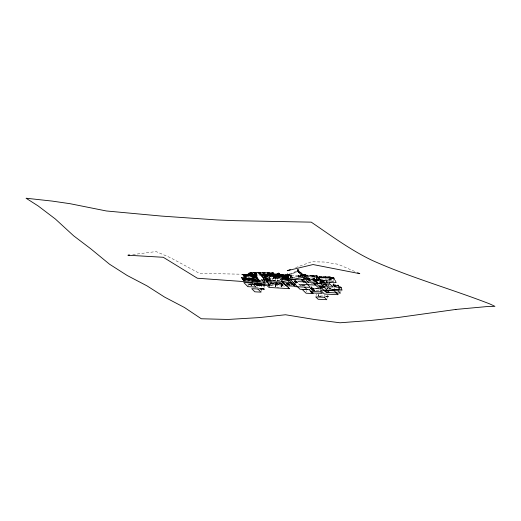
<?xml version="1.0" encoding="UTF-8"?>
<svg xmlns="http://www.w3.org/2000/svg" width="521" height="521" viewBox="0 0 521 521"><rect width="100%" height="100%" fill="white"/><g stroke="black" fill="none" stroke-linecap="round" stroke-linejoin="round"><path stroke-width="0.39" stroke-dasharray="2.6 1.95" d="M272.9 273.642C273.701 276.28 276.104 275.7 276.944 276.234L275.57 276.202L272.9 273.642L273.186 273.297L273.597 273.655L272.939 273.707M275.173 278.448L275.186 277.524L273.668 277.426L273.714 278.364L275.186 277.524L275.205 278.455L275.16 277.517L273.694 277.426L275.205 278.455M314.606 278.67L313.531 279.015L314.593 278.605L314.554 278.989L314.593 278.605M302.61 285.417L300.317 285.658L300.356 285.28L301.47 285.287M305.834 278.93L297.556 270.269C294.678 272.209 291.109 273.981 287.579 273.694L287.494 274.443L291.662 278.943M293.792 280.441L295.4 282.121L295.316 282.87L297.484 282.838M313.603 278.872L314.541 278.715M311.61 276.273L317.309 276.69L315.485 277.302L315.133 276.482L314.046 276.456M265.984 282.851L266.726 278.318L266.036 281.262M267.481 282.558L267.944 279.51L267.599 280.982M268.849 283.014L268.237 285.215L268.484 283.645M270.191 283.522L269.644 286.413L270.497 282.76M282.291 284.277L281.555 287.156L282.46 282.734M299.367 276.853L298.579 275.739L305.54 276.065M281.894 280.474L282.564 277.569L267.879 276.651L262.858 277.504L259.986 273.59L264.284 274.534L269.604 278.175L289.194 279.393L288.093 275.205L285.586 275.876L263.339 274.515L259.986 273.59L259.888 274.02L261.881 275.16L265.73 276.527L264.727 281.653L265.918 276.54L264.049 275.798M308.725 275.212L300.891 274.834L300.793 275.29L305.586 275.511M300.891 274.834L300.936 275.446L305.729 275.668M269.624 285.677L270.119 283.509M307.038 278.807L307.116 278.442L306.693 278.794M257.556 282.636L254.574 278.93L253.017 278.475L243.112 278.019L242.298 279.236L243.821 280.786M253.304 281.36L250.327 281.197L249.012 276.97L246.733 274.652L248.276 273.681L255.778 274.697L257.185 277.4L249.012 276.97L245.599 274.769L243.874 274.749L243.138 275.622L247.13 280.096L248.185 280.695L260.832 281.36L260.91 281.014L257.843 279.334L253.779 275.205L244.981 274.867L242.265 274.248L243.06 275.967L248.276 280.018L259.855 280.422L260.292 281.119L254.619 276.436L243.06 275.967L244.323 275.101L256.794 275.733L258.592 281.288L260.91 281.014L259.321 280.415L254.287 275.296L252.581 275.186L252.503 275.531L258.69 280.572L259.777 280.767L254.912 274.919L253.649 275.453L259.653 281.555M256.553 281.112L255.023 279.562L253.017 278.475L244.219 278.136L241.503 277.517L242.298 279.236L243.646 278.025L252.398 278.572L254.15 278.188L254.495 279.276L256.469 281.457M244.323 275.101L244.408 274.756L253.779 275.205L255.336 275.661L255.707 276.631L259.777 280.767L259.171 281.06L257.608 280.331L253.545 276.202L254.912 274.919L253.16 275.296L244.981 274.867L242.265 274.248L247.208 279.751L249.325 280.656L243.32 274.554L248.758 280.506L249.435 279.901L245.365 275.772L242.18 274.593L245.365 275.772L255.257 276.006L254.828 275.264L242.61 275.335L243.874 274.749M243.958 281.828L244.603 279.041L241.418 277.862L244.603 279.041L254.945 279.907L252.972 278.377L251.741 278.8L255.069 281.412M246.446 280.702L244.837 278.038L245.365 275.772M248.302 273.694L248.471 272.945L249.012 276.97L256.794 275.733L256.599 274.261L248.387 273.688L247.605 274.267L248.615 275.303L256.599 274.261M256.488 274.261L256.443 273.694L248.484 273.271L248.615 275.303L246.733 274.652L254.912 275.088L256.456 274.118L256.794 275.733L255.778 274.697L247.605 274.267L248.419 273.831L256.488 274.261L256.794 275.733M259.738 281.203L259.321 280.415L258.592 281.288L248.908 279.862L247.644 280.454L248.758 280.506L247.13 280.096L244.342 275.296L243.138 275.622M248.185 280.695L249.67 278.904L257.185 277.4L254.912 275.088L247.605 274.267M256.54 281.223L249.696 274.736L250.165 272.698L273.597 273.082L273.584 272.574L273.525 273.011M258.266 279.627L250.64 272.307L273.577 272.776M250.868 272.62L258.318 279.386M247.866 286.654L248.51 283.867M257.289 281.255L250.686 275.003L251.161 272.965L273.069 273.408L275.746 275.948L276.905 275.974M251.877 284.245L249.65 284.121L249.566 284.473L247.423 283.965M252.288 284.414L250.171 284.212L250.835 285.248L251.851 284.329L250.835 285.248L251.702 285.189L252.835 286.055M251.975 282.955L252.783 279.471L254.15 278.188L252.972 278.377L255.381 281.255M255.804 284.896L258.852 284.857L260.155 284.284L257.081 282.603L253.017 278.475L253.545 276.202M254.619 276.436L255.707 276.631L255.785 276.286L254.287 275.296L252.581 275.186L254.912 275.088L257.843 279.334L259.855 280.422M255.778 274.697L256.443 273.694M253.063 284.459L258.475 284.74L260.975 283.847L261.229 285.072L260.461 284.29L254.274 283.965L254.938 283.209M255.147 283.183L255.016 283.75L254.274 283.965L254.893 283.632L261.08 283.958M257.113 281.763L258.006 279.477L257.836 281.776M256.365 285.69L256.853 283.6L264.785 284.199M264.043 283.919L257.882 283.593L257.758 284.753M257.42 286.283L257.719 284.225M257.915 284.036L257.882 283.593M256.202 285.156L258.377 285.189L258.045 284.655L259.803 284.453L260.122 285.013L256.052 285.065M257.758 283.88L258.566 285.274M253.877 283.444L256.853 283.6L257.745 284.902L258.911 284.596L260.122 285.013M257.745 284.902L259.093 283.691L258.064 283.248L258.898 284.824M266.68 281.229L261.314 276L262.063 274.365L284.238 275.746L285.443 276.195L288.328 279.21M259.406 286.387L259.803 284.453L258.045 284.655L259.334 284.746L260.467 285.488M261.314 276L263.991 275.772L280.852 276.82L286.075 277.543L284.655 275.563L281.952 275.883L262.363 274.665L259.888 274.02L261.314 276L262.46 274.235L284.238 275.746L286.172 277.113L286.075 277.543L288.23 279.64M262.623 281.229L261.47 280.109L261.601 279.536L279.699 280.669M261.386 286.491L261.789 284.733M262.845 280.038L264.023 274.971M262.942 280.142L264.31 275.075M263.027 280.051L264.206 274.977M261.184 291.421L261.855 288.556L264.349 289.07L258.416 288.413M260.207 289.416L262.525 289.539L263.144 288.614L263.939 288.888L259.862 288.934M264.434 281.535L265.625 276.423L267.879 276.651L271.545 280.226L270.36 285.313L284.388 286.185L272.099 282.603M263.365 286.596L263.776 284.844M265.007 279.223L265.638 276.488M264.544 281.64L265.814 276.436M264.101 287.345L264.453 285.528M266.14 281.366L267.012 278.435L266.329 281.379M266.224 281.275L266.726 278.318M267.774 282.291L261.412 275.57L264.284 274.534L270.731 280.826L268.901 275.928L267.293 274.359L268.282 273.766L286.876 275.576L289.194 279.393L285.586 275.876L265.997 274.652L269.604 278.175L288.491 277.152L288.087 274.691L268.523 273.258L268.406 273.772L265.997 274.652L261.21 273.981L261.112 274.411L269.103 282.2M266.693 281.737L267.879 276.651L263.991 275.772L262.363 274.665M288.093 275.205L268.406 273.772L287.866 274.984L288.491 277.152L268.901 275.928L268.523 273.258M267.012 284.023L267.612 281.724M267.696 281.079L268.041 279.608M267.54 282.564L268.178 279.543M268.237 285.215L269.096 281.535M268.94 283.02L268.426 285.228L268.667 283.658M268.328 285.788L268.608 285.221L267.807 284.407L267.729 285.046M269.526 285.586L270.028 283.424L269.455 286.4L270.392 282.662M282.369 276.501L281.601 280.578L278.872 277.993L275.414 277.921L272.548 275.205L273.024 273.167L273.733 273.05L273.89 273.877L251.663 273.421L250.725 272.581L249.487 272.796L250.738 272.503L251.663 273.421M279.595 273.877C275.466 272.333 276.078 276.15 280.428 276.977C284.902 276.794 282.291 277.133 278.624 273.616L277.237 274.144L278.624 275.459L277.739 279.249L276.43 278.012L275.277 277.986L272.594 275.446L273.069 273.408M272.529 280.585L273.043 278.37L275.778 278.54L275.264 280.754M271.33 282.304L271.89 283.952L269.422 283.307M275.277 277.986L275.824 275.746M275.414 277.921L275.902 275.707L273.095 273.16M277.237 274.144C274.45 282.271 279.035 274.977 275.902 275.707M275.264 286.674L276.267 282.349M275.368 286.771L276.573 282.395M275.446 286.68L276.469 282.297M282.584 276.827L278.579 273.212L281.555 276.221M278.794 273.219L278.722 273.538C285.879 281.646 280.109 271.838 276.592 274.072M276.827 282.356L277.348 280.116L279.126 280.226M278.475 277.986L279.165 274.938L277.511 274.899L276.827 277.954L278.475 277.986L276.801 277.934M278.872 277.993L279.751 274.196M283.105 277.061L280.07 273.942L277.758 273.649M279.673 276.996L276.638 273.87M280.011 280.428L280.852 276.82L282.76 276.462L285.899 279.249M268.732 280.949L262.063 274.365L260.689 274.652L260.585 275.081L285.345 276.618L285.443 276.195L284.753 275.134L282.056 275.459L281.952 275.883L282.76 276.462M281.249 280.721L282.037 277.341L283.229 278.507L282.024 277.53M282.558 280.695L283.033 278.637L285.176 279.367L282.161 278.279L291.753 278.728M282.903 279.914L283.58 276.996L284.753 275.134L284.238 275.746L282.056 275.459M281.555 287.156L282.564 282.831M282.421 284.245L281.451 287.058M289.096 279.595L285.586 275.472L291.232 275.739L293.102 278.097M284.707 279.347L289.487 279.341M289.539 279.119L284.863 279.126L288.067 279.386M284.987 279.243L284.915 278.904M289.956 278.846L290.581 276.169L286.752 275.987L286.133 278.663L289.188 278.813M268.634 273.994L267.293 274.359L286.876 275.576L287.853 274.463M286.153 285.085L286.635 283.027M292.229 278.103L288.999 274.43L292.405 277.967M290.666 275.804L289.135 274.437M288.53 279.269L289.578 274.762L297.856 271.558L304.479 275.472L306.068 277.185M287.839 284.609L288.178 283.17L289.468 283.711M287.787 286.4L288.328 284.082L286.472 283.965L288.178 283.17L287.605 285.072M289.533 285.443L289.865 284.004M305.13 277.302L298.442 269.891L297.686 269.852L297.491 270.705L303.554 277.244M298.246 270.744L298.442 269.891M295.42 284.74L296.045 282.063L294.951 280.884M294.782 282.421L296.345 282.369L294.873 280.865M296.273 283.346L294.352 279.588M296.312 282.499L296.045 282.063L296.957 282.095L295.863 280.917M306.094 277.354L303.183 274.613L304.127 276.065M303.437 274.99L303.522 274.626M303.782 278.481L304.479 275.472M306.179 277.055L305.84 278.533L304.218 278.455M306.387 291.845L306.706 290.471M309.018 281.36L309.331 280.011L306.394 276.892L303.456 275.531L301.985 276.071M310.803 288.562L314.951 290.418L311.174 286.693M311.525 287.351L314.762 290.542L310.907 289.038L311.03 288.569M311.363 288.256L312.053 290.444L311.363 288.256L322.746 288.849M311.591 288.093L317.211 288.406M312.887 282.304L313.525 279.549L306.394 279.217M317.458 283.574L313.707 279.718L318.351 278.54L322.349 280.129L326.126 283.854M303.346 278.54L313.649 279.015C313.46 280.357 318.266 282.551 317.556 282.525L314.58 278.872L313.036 279.009M313.889 283.339L314.684 279.907L318.513 278.95L321.822 280.239L324.049 282.441M319.113 277.7L321.398 282.011L336.208 282.317L333.915 277.999L319.021 277.732L319.119 277.296L333.746 277.589L315.876 277.426L319.06 277.914L333.87 278.214L336.169 282.48L321.366 282.18L319.113 277.7L315.921 277.224L319.113 277.7L321.398 282.011L336.169 282.48C336.273 281.425 332.561 277.778 333.994 277.713L333.87 278.234L321.366 282.18M333.473 285.371L334.384 281.457L330.405 280.689L316.872 280.409L316.097 279.731L316.605 277.543L330.672 277.726L333.87 278.214L320.845 281.216L320.48 282.773M317.074 282.675L316.833 282.415L317.973 282.616L316.234 281.757L316.677 279.842L315.817 276.625L314.098 277.1L313.649 279.015L314.58 278.872L318.005 282.454L317.367 282.753M316.117 283.645L316.872 280.409L316.605 277.543L332.645 278.006L334.384 281.457L320.845 281.216M318.364 278.422C327.331 287.358 321.867 280.799 318.305 278.742L318.513 278.95M318.865 276.625L330.021 276.775L331.122 277.83L319.985 277.602L318.865 276.625L330.001 276.853L331.122 277.83M322.694 282.76L318.585 278.435M319.275 277.426L319.171 277.862L333.798 278.162M319.399 277.387L319.536 276.807L329.734 277.016L330.653 277.817L329.598 277.595L329.734 277.016M316.058 295.518L316.377 294.144M321.34 282.304L321.822 280.239M323.548 282.558L321.952 280.702L327.566 286.133M324.479 282.389L322.349 280.129M318.162 294.71L318.702 296.254L317.817 294.176M322.525 282.525L318.533 278.657M323.391 282.291L323.736 280.799L326.589 280.858L326.244 282.349M323.828 284.505L323.697 284.733M325.241 286.146L325.716 284.088M324.563 296.612L324.883 295.238M330.021 276.775L330.653 277.817M330.151 277.758L329.624 280.005L330.405 280.689L329.65 283.925M327.136 298.305L327.618 296.247L327.142 295.088M325.84 296.54L328.295 296.709L327.755 295.166M326.849 288.641L328.647 287.735L330.503 289.142L329.396 287.885M333.668 278.064L333.792 277.537M331.141 277.745L315.876 277.426L330.718 277.524L333.87 278.214L333.687 277.537M334.208 290.757L335.439 285.475L338.572 285.749L340.565 289.943L338.65 285.436L332.528 285.033M332.965 284.818L338.37 285.072L338.416 285.541L333.284 285.274M338.416 285.541L338.37 285.072M338.162 290.796L338.956 287.364L341.125 287.423L342.232 290.125L341.17 287.221L333.902 286.882M340.845 287.208L333.954 286.654M333.831 286.947L340.897 286.986M340.812 291.721L341.288 289.663L340.382 287.39M298.741 277.68L299.041 276.404L302.486 276.573M308.185 280.213L318.578 280.689L317.452 276.071L311.753 275.661M288.328 284.082L289.468 285.189L289.845 283.919M305.742 275.57L305.755 274.567C302.623 274.606 299.562 272.594 297.556 270.269M307.559 279.712L310.047 280.773L310.653 280.532L307.533 277.231M276.944 276.234L275.563 276.163L276.938 275.772M270.445 282.063L271.545 280.226L265.697 277.231L270.36 281.978M273.89 273.877L273.753 272.971L250.581 272.542M330.405 280.689L332.645 278.006L329.624 280.005L316.097 279.731M316.872 280.409L319.06 277.914L330.718 277.524L333.915 277.999L315.921 277.224M307.885 275.479L300.91 275.16L299.829 275.896L298.579 275.739M317.452 276.071C317.256 277.257 314.02 276.618 315.537 276.697L311.812 276.521M254.867 283.528L255.043 284.746L254.782 283.522L260.461 284.29L260.975 283.847L261.229 285.072L260.891 283.841M259.653 288.621L261.855 288.556L262.525 289.539L263.548 288.621L262.766 288.289M258.006 279.477L258.924 280.213L250.64 272.307M289.096 274.593L286.837 275.616L285.586 275.472L289.129 279.464M258.221 279.686L257.309 280.226L249.487 272.796L273.753 272.971M304.433 278.65L297.621 271.311L291.623 273.909L287.494 274.443L288.582 274.619M273.733 273.05L249.526 272.848M276.71 276.006L275.824 275.883L276.814 275.941M304.388 276.456L303.176 275.244L300.584 276.293L300.767 275.772L300.949 277.042M305.404 276.228L303.268 274.801L299.803 276.371L298.246 275.837L292.639 278.006L295.948 277.361L298.123 276.364L299.047 277.159M257.309 280.226L258.24 279.608L258.924 280.213M326.83 288.491L328.074 287.853M320.076 282.343L322.121 281.301L323.652 282.506M326.947 288.1L328.315 287.403M314.547 278.781L313.675 278.898M244.342 275.296L245.599 274.769L249.67 278.904L258.195 280.415M245.619 280.637L243.112 278.019L241.503 277.517L242.376 278.891L244.837 278.038L248.4 281.659M258.592 281.288L250.406 280.852L248.908 279.862L247.208 279.751L249.67 278.904L257.843 279.334L253.779 275.205L244.981 274.867M279.725 276.794L281.555 276.423L282.499 276.755M295.641 267.638L311.617 261.77L324.075 262.024L338.077 264.258L354.716 271.474M269.409 280.799L271.545 280.226M250.894 284.987L251.806 284.746L250.23 283.945L251.923 286.029M304.316 285.163L301.959 285.886L304.355 285.339M302.968 285.938L305.267 285.365M243.112 278.019L241.848 278.605L254.495 279.276L254.066 278.533L244.082 278.722M281.412 283.079L270.36 285.313L268.263 283.268M244.837 278.038L242.558 277.83L242.48 278.175L244.968 280.708M243.646 278.025L253.017 278.475M278.155 273.727L280.024 274.137M255.785 284.648L261.001 283.952M132.744 254.593L156.072 251.558L170.341 257.661L199.419 273.349L305.072 275.511M314.534 279.054L306.654 278.898M318.911 290.457L312.483 290.151L311.89 288.452L310.106 288.523L321.32 289.057M244.036 280.585L242.298 279.236L252.262 279.158M272.34 280.702L285.983 279.64M247.13 280.096L248.276 280.018M259.491 289.109L264.349 289.07L263.144 288.614L263.398 289.481L262.525 289.539M290.288 275.843L291.232 275.739L285.554 275.596M297.315 271.298C299.419 273.453 302.421 275.362 305.495 275.303M313.316 283.737L311.213 283.496M265.997 274.652L268.901 275.928L287.97 275.199L287.735 274.971M244.206 275.883L249.878 280.572L258.69 280.572M253.76 283.698L256.853 283.6L260.07 284.629L252.835 284.036M258.507 281.633L258.058 281.001L250.327 281.197L249.878 280.572M251.884 284.414L249.566 284.473L247.996 283.782L248.484 284.271L248.563 283.925L249.65 284.121M254.977 284.329L257.296 284.271M290.464 275.863L290.926 275.863M314.085 279.074L303.821 278.624M283.645 284.681L271.89 283.952L271.161 283.027L281.698 283.118M282.896 284.127L271.89 283.952L269.871 282.949M286.824 284.186L290.751 284.251L286.837 284.004M249.696 274.736L272.548 275.205M250.686 275.003L272.594 275.446M339.458 287.39L341.17 287.221L333.798 287.078M264.642 284.499L256.762 284.01L264.596 284.42M286.075 277.543L281.952 275.883L263.17 275.238L280.852 276.82L282.564 277.569L263.991 275.772L269.292 280.936M254.508 284.499L258.95 284.668L259.686 285.156L258.95 284.668L254.378 284.316M277.061 287.143L278.657 287.208M311.975 275.804L316.761 276.026L316.898 275.023L316.976 276.319L316.677 275.993M312.118 275.961L316.911 276.182L316.898 275.459A185.02 152.887 -45.8 0 1 312.476 275.407M299.432 275.948L303.3 276.13M298.5 276.176L302.362 276.351M311.643 276.781L315.049 276.944M310.132 276.918L315.251 277.244M306.374 279.367L316.677 279.842M313.681 279.849L318.305 278.742L322.317 280.259M282.128 278.409L291.005 278.904M283.033 278.637L289.337 278.93M307.527 279.777L318.696 280.265M285.039 279.022L288.888 279.197M313.85 281.646L316.234 281.757M314.521 282.213L316.11 282.291L313.525 279.549M325.371 284.577L329.233 284.759M333.095 284.941L338.494 285.195M323.717 284.616L328.523 284.844M323.626 284.726L329.025 284.98M332.886 285.163L338.65 285.436L337.836 285.716L339.425 289.409L327.292 288.836M323.665 284.818L329.279 285.085M323.307 284.909L328.966 285.169M333.818 285.404L335.439 285.475M323.346 285.033L324.088 285.072M334.026 286.732L340.975 287.058M318.012 288.439L321.197 288.588M327.54 289.018L341.288 289.663M311.33 288.426L311.89 288.452M310.9 288.452L321.704 288.96M342.264 289.995L331.753 289.533L336.573 289.813M337.374 289.852L342.232 290.125M331.616 289.643L334.821 289.793M338.917 290.073L340.519 290.145M312.079 290.34L314.397 290.451M327.618 296.247L318.956 295.837L318.246 294.105M318.728 296.123L322.727 296.312M325.925 296.462L328.321 296.573M318.644 296.202L321.047 296.319M301.034 274.99L308.868 275.368M294.599 281.62L296.957 282.095M294.814 282.297L296.345 282.369M258.559 284.7L264.746 285.02M256.586 273.844L248.484 273.271M244.844 275.453L253.024 275.889M243.561 278.37L251.741 278.8L254.945 279.907M256.443 283.294L261.073 283.639L255.049 283.326M253.714 283.489L264.688 284.023M264.714 284.245L256.853 283.613L258.409 284.329L259.608 284.043L255.108 283.274M249.859 283.88L252.092 283.997M264.74 284.674L257.687 284.303L258.37 285.638M253.616 284.251L265.352 284.863M258.95 284.668L251.448 284.329L250.49 284.772L252.184 284.863L250.171 284.212L251.337 284.818M251.799 284.59L249.566 284.473L249.116 283.841M255.661 284.798L267.481 285.384M257.687 284.994L263.698 285.306M264.447 285.345L265.951 285.423M263.339 274.515L283.867 275.759L287.683 279.184M244.408 274.756L253.16 275.296M267.944 279.51L269.963 279.653M279.451 282.623L280.995 282.721M270.738 283.268L282.962 284.205M286.876 284.446L291.578 284.74M289.129 285.02L291.48 285.169M268.758 273.479L288.087 274.691M261.47 280.109L270.913 280.695M276.814 282.642L281.516 282.936M287.006 283.281L289.357 283.424M274.463 282.636L281.666 283.092M285.664 283.339L288.061 283.489M271.161 283.027L282.135 283.711M259.751 284.577L260.669 285.456M267.293 274.359L285.586 275.876L288.426 279.582M275.316 280.702L261.601 279.536L263.333 281.223M286.192 275.635L286.641 275.674M304.349 275.375L300.539 273.675L298.175 271.942M274.443 282.675L282.232 283.613M286.908 284.179L290.803 284.648M310.653 280.532L308.38 279.79L306.895 278.657M304.674 274.639L306.335 275.244M254.71 284.082L257.83 284.557L260.155 284.284L258.559 283.685L257.83 284.557L257.081 282.603L253.525 278.572L251.819 278.455L252.398 278.572M264.772 285.059L257.778 283.912L258.429 285.267L257.621 284.453L257.869 283.32L257.96 284.153L257.726 283.919M295.4 282.121L296.423 282.304M255.837 287.468L259.419 288.106M260.135 288.23L262.291 288.614L262.591 289.272M259.171 281.06L260.832 281.36M251.851 284.329L250.966 284.44L251.702 285.189M252.503 275.531L255.707 276.631M257.98 284.922L259.217 285.234L257.928 283.841M316.345 281.815L317.602 282.336M282.161 278.279L284.759 279.139M263.991 275.772L265.866 276.527M254.756 275.85L255.785 276.286L258.826 279.979M262.643 275.909L265.469 277.218L264.186 277.413L269.129 281.066M286.172 277.113L283.385 275.368L283.287 275.791L286.973 279.386M261.855 288.556L264.284 289.331L263.398 289.481L262.662 288.732M304.518 276.195L303.17 275.225M317.217 282.213L316.078 281.724L317.973 282.473L316.195 281.574L317.185 282.232M318.578 280.689L317.309 276.69M270.699 282.61L271.995 283.522M243.444 279.158L245.189 280.493M328.823 287.807L329.839 288.614M330.535 289.012L329.305 288.022L330.425 289.142M253.857 279.705L255.577 281.151M257.869 283.072L259.015 284.036M284.824 277.289L287.195 279.302M318.885 276.547L320.005 277.524M298.409 276.032L299.516 277.022M283.15 276.866L280.07 273.942M278.579 273.212L282.428 276.892L279.66 274.267M250.725 272.581L258.872 280.259M250.165 272.698L257.582 279.725M286.876 275.576L288.491 277.152M283.867 275.759L287.631 279.425M282.115 277.393L283.203 278.455M282.082 277.537L283.17 278.598M268.282 273.766L268.901 275.928M265.684 277.276L269.253 280.754M261.412 275.57L267.332 281.34M300.317 285.658L295.4 280.754M322.16 280.252L324.322 282.375M321.952 280.702L324.153 282.877M324.7 283.417L327.455 286.127M329.363 288.015L330.503 289.142M323.665 282.558L321.835 280.767L319.321 282.18L321.835 280.767L323.652 282.389L321.789 280.975L322.121 281.301M325.859 284.635L327.025 285.84M325.749 284.726L327.95 286.895M314.684 279.907L317.471 282.649M313.707 279.718L317.615 283.587M328.295 296.709L327.689 295.303M311.141 286.824L314.918 290.549M311.213 287.377L314 290.119L310.907 289.038M303.229 276.013L297.686 269.852M298.246 275.837L299.347 276.938M299.126 277.139L298.097 275.622L299.178 276.71M295.987 280.949L299.849 284.798M307.058 279.341L305.684 277.895M268.654 283.886L268.745 284.72L268.517 284.486M253.994 279.119L256.032 281.184M252.783 279.471L255.837 282.571M244.603 279.041L246.127 280.591M242.376 278.891L243.906 280.441M268.667 284.16L268.419 285.189M305.755 274.567L306.003 274.827L302.493 273.746L298.833 271.389L299.178 271.76M307.423 277.53L310.536 280.839M303.183 274.613L305.749 277.341M303.268 274.801L304.466 276.078M303.938 278.155L304.922 279.197M313.714 279.992L314.215 280.526M298.207 270.653L303.333 276.176M308.386 277.452L311.975 281.314M307.624 277.595L311.213 281.457M306.595 277.752L310.829 282.317M293.128 277.973L291.356 275.993M295.29 280.454L296.924 282.219M289.578 274.762L292.75 278.181M294.866 280.461L296.456 282.167M288.999 274.43L292.359 278.11M291.74 278.234L287.579 273.694M286.752 275.987L289.487 278.93M306.166 279.289L305.202 278.181L305.384 278.696M264.284 274.534L268.816 280.845M257.608 280.331L258.058 281.001M243.581 278.566L244.811 280.48M245.599 274.769L248.413 279.432M294.678 280.493L296.189 283.268M294.482 280.962L295.453 282.747M260.461 284.29L261.529 286.335M269.435 285.821L268.751 284.486L267.82 284.192L269.344 286.218M289.129 283.632L289.468 285.189M273.212 273.037L273.291 273.414M301.118 276.755L300.91 275.16M317.055 275.57A184.838 152.34 -45.3 0 1 312.646 275.492M256.43 273.362L256.547 274.404L256.43 273.362M258.058 279.21L258.357 279.621L258.058 279.21M260.956 283.281L261.041 284.069L260.956 283.281M268.484 272.828L268.269 273.753L268.725 274.196L268.94 273.271L268.484 272.828M278.429 272.958L278.299 273.518L278.95 273.532L279.08 272.971L278.429 272.958M281.255 275.648L281.125 276.208L281.783 276.221L281.913 275.661L281.255 275.648M287.813 274.033L287.599 274.958L288.061 275.401L288.276 274.476L287.813 274.033M297.393 269.253L297.048 270.725L298.67 270.803L299.008 269.331L297.393 269.253M303.072 274.313L302.896 275.049L303.6 275.081L303.776 274.346L303.072 274.313M317.178 280.663L316.801 282.291L319.914 282.356L320.298 280.728L317.178 280.663M320.565 280.734L320.187 282.362L323.033 282.421L323.417 280.793L320.565 280.734M326.888 280.865L326.511 282.493L329.63 282.551L330.008 280.93L326.888 280.865M282.402 276.996L281.881 276.495L282.402 276.996M273.714 278.364L273.668 277.426L273.714 278.364"/><path stroke-width="0.78" d="M290.314 269.598L287.273 270.712L313.049 264.544L359.783 273.675L357.608 272.73M129.527 255.01L127.919 255.218L163.281 257.289L197.381 278.234L252.594 282.219L280.754 281.841L311.551 275.648L309.93 275.609M297.823 281.607L312.887 282.304L315.465 285.046L300.402 284.349M291.669 279.419L303.43 279.979L310.308 287.39L295.407 286.68L289.057 279.836M288.36 287.546L289.416 288.68L268.953 287.403L263.196 281.789M304.707 287.227L307.331 289.65L299.998 289.24L293.036 282.291M281.926 281.386L289.416 288.68M308.706 282.708L305.762 279.588L301.216 279.38L304.153 282.499M290.503 279.438L295.42 284.74L291.597 284.557L287.227 279.842M455.914 309.428L397.627 317.569L371.115 320.428L340.011 322.786L314.918 319.575L285.482 314.756L258.976 317.615L227.99 319.458L201.301 318.761L184.454 307.501L164.61 297.107L146.994 285.86L127.15 275.466L109.534 264.212L90.843 248.862L73.65 235.811L55.304 218.963L38.111 205.912L26.05 198.214L52.23 201.099L70.009 203.691L106.336 210.966L161.543 216.085L217.049 219.94L235.258 220.683L311.252 222.148C331.109 235.635 350.568 250.106 372.307 260.454C410.437 277.55 450.763 288.797 489.681 303.88L494.95 306.348L487.142 306.556L455.914 309.428M329.65 283.925L316.117 283.645L319.575 286.667L333.108 286.941L329.65 283.925M321.021 283.671L313.889 283.339L317.784 287.182L324.922 287.52L321.021 283.671M290.9 282.48L282.239 282.069L285.996 285.775L294.658 286.179L290.9 282.48M322.851 285.944L319.275 285.775L325.462 291.877L329.038 292.047L322.851 285.944M338.162 290.796L324.414 290.151L326.745 292.45L340.493 293.095L338.162 290.796M334.208 290.757L320.461 290.112L324.446 294.046L338.194 294.691L334.208 290.757M309.305 289.709L302.167 289.376L306.068 293.219L313.199 293.551L309.305 289.709M320.675 291.838L310.223 291.35L311.838 292.932L322.284 293.427L320.675 291.838M324.401 297.302L315.739 296.892L318.155 299.269L326.817 299.679L324.401 297.302M251.975 282.955L243.795 282.525L247.866 286.654L256.039 287.084L251.975 282.955M257.941 289.012L251.747 288.68L254.821 291.812L261.021 292.138L257.941 289.012"/></g></svg>
